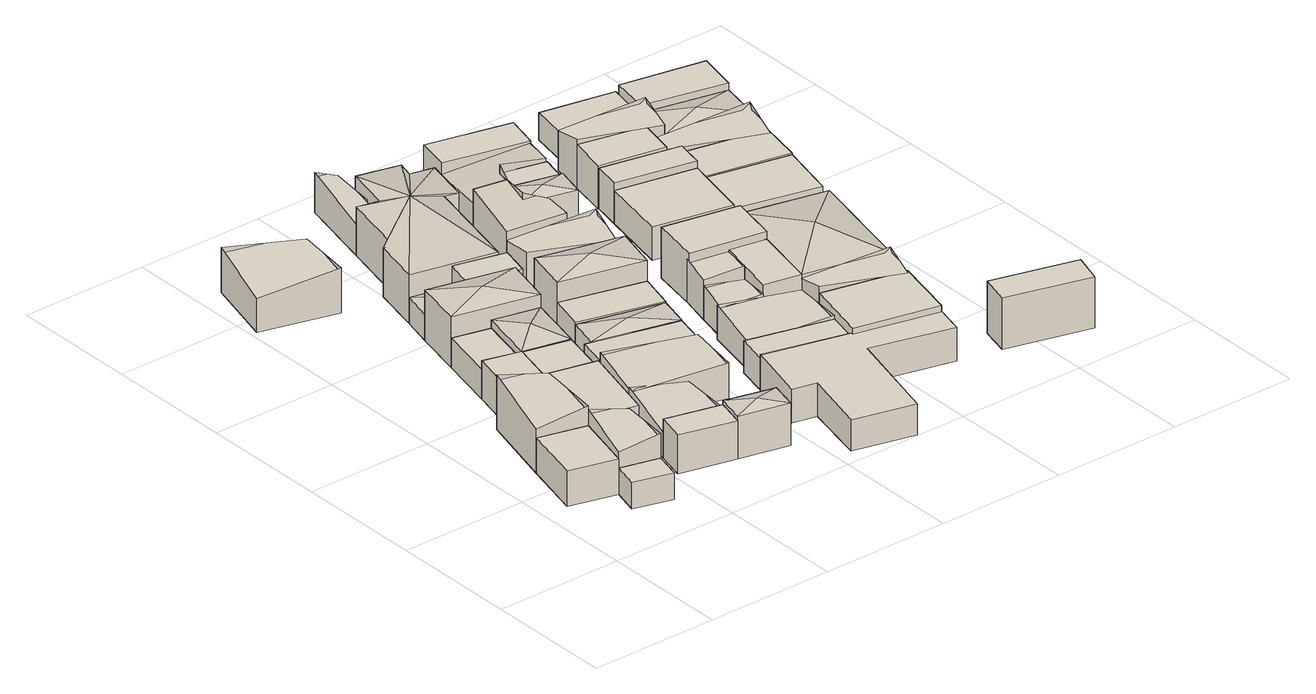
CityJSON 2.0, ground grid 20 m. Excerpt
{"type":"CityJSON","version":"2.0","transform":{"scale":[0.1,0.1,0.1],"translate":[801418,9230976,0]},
"CityObjects":{
"building1":{"type":"Building","attributes":{"Building Type":"Residential","Roof Shape":"flat","Roof Material":"Concrete Glazed Tile","Roof Material Code":1,"Roof Direction":"northwest","Building Height":5.51,"Roof Slope":5.2,"Footprint Area":73.84,"Solar PV Capacity Low":9.24,"Solar PV Capacity High":12.14,"Solar Annual Energy Low":13331,"Solar Annual Energy High":17569,"Suitable PV Area":55.19},"geometry":[{"type":"MultiSurface","lod":"2.2","boundaries":[[[0,1,2,3]],[[3,2,4,5]],[[2,1,6,4]],[[1,0,7,6]],[[0,3,5,7]],[[5,4,6,7]]]}]},
"building2":{"type":"Building","attributes":{"Building Type":"Residential","Roof Shape":"flat","Roof Material":"Concrete Aluminum Tile","Roof Material Code":2,"Roof Direction":"northwest","Building Height":4.05,"Roof Slope":5.2,"Footprint Area":26.63,"Solar PV Capacity Low":3.33,"Solar PV Capacity High":4.38,"Solar Annual Energy Low":4808,"Solar Annual Energy High":6337,"Suitable PV Area":19.91},"geometry":[{"type":"MultiSurface","lod":"2.2","boundaries":[[[8,9,10,2]],[[2,10,11,12]],[[10,9,13,11]],[[9,8,14,13]],[[8,2,12,14]],[[12,11,13,14]]]}]},
"building3":{"type":"Building","attributes":{"Building Type":"Residential","Roof Shape":"gable","Roof Material":"Concrete Glazed Tile","Roof Material Code":1,"Roof Direction":"northwest","Building Height":6.92,"Roof Slope":28.3,"Footprint Area":96.45,"Solar PV Capacity Low":12.08,"Solar PV Capacity High":15.86,"Solar Annual Energy Low":17413,"Solar Annual Energy High":22949,"Suitable PV Area":72.1},"geometry":[{"type":"MultiSurface","lod":"2.2","boundaries":[[[15,0,3,16]],[[16,3,17,18]],[[3,0,19,17]],[[0,15,20,19]],[[15,16,18,20]],[[18,17,19,20]]]}]},
"building4":{"type":"Building","attributes":{"Building Type":"Residential","Roof Shape":"gable","Roof Material":"Concrete Aluminum Tile","Roof Material Code":2,"Roof Direction":"northwest","Building Height":6.64,"Roof Slope":31.8,"Footprint Area":60.07,"Solar PV Capacity Low":7.52,"Solar PV Capacity High":9.88,"Solar Annual Energy Low":10845,"Solar Annual Energy High":14292,"Suitable PV Area":44.9},"geometry":[{"type":"MultiSurface","lod":"2.2","boundaries":[[[2,10,21,3]],[[3,21,22,23]],[[21,10,24,22]],[[10,2,25,24]],[[2,3,23,25]],[[23,22,24,25]]]}]},
"building5":{"type":"Building","attributes":{"Building Type":"Residential","Roof Shape":"shed","Roof Material":"Concrete Glazed Tile","Roof Material Code":1,"Roof Direction":"northwest","Building Height":5.75,"Roof Slope":16.2,"Footprint Area":49.03,"Solar PV Capacity Low":6.14,"Solar PV Capacity High":8.06,"Solar Annual Energy Low":8851,"Solar Annual Energy High":11665,"Suitable PV Area":36.65},"geometry":[{"type":"MultiSurface","lod":"2.2","boundaries":[[[26,27,16,28]],[[28,16,29,30]],[[16,27,31,29]],[[27,26,32,31]],[[26,28,30,32]],[[30,29,31,32]]]}]},
"building6":{"type":"Building","attributes":{"Building Type":"Residential","Roof Shape":"shed","Roof Material":"Concrete Aluminum Tile","Roof Material Code":2,"Roof Direction":"northwest","Building Height":6.71,"Roof Slope":10.4,"Footprint Area":94.1,"Solar PV Capacity Low":11.78,"Solar PV Capacity High":15.47,"Solar Annual Energy Low":16989,"Solar Annual Energy High":22390,"Suitable PV Area":70.34},"geometry":[{"type":"MultiSurface","lod":"2.2","boundaries":[[[16,3,33,34]],[[34,33,35,36]],[[33,3,37,35]],[[3,16,18,37]],[[16,34,36,18]],[[36,35,37,18]]]}]},
"building7":{"type":"Building","attributes":{"Building Type":"Residential","Roof Shape":"shed","Roof Material":"Concrete Aluminum Tile","Roof Material Code":2,"Roof Direction":"northwest","Building Height":5.89,"Roof Slope":18.8,"Footprint Area":40.73,"Solar PV Capacity Low":5.1,"Solar PV Capacity High":6.7,"Solar Annual Energy Low":7353,"Solar Annual Energy High":9691,"Suitable PV Area":30.44},"geometry":[{"type":"MultiSurface","lod":"2.2","boundaries":[[[38,39,40,41]],[[41,40,42,43]],[[40,39,44,42]],[[39,38,45,44]],[[38,41,43,45]],[[43,42,44,45]]]}]},
"building8":{"type":"Building","attributes":{"Building Type":"Residential","Roof Shape":"flat","Roof Material":"Concrete Glazed Tile","Roof Material Code":1,"Roof Direction":"northwest","Building Height":4.61,"Roof Slope":7.1,"Footprint Area":55.07,"Solar PV Capacity Low":6.9,"Solar PV Capacity High":9.06,"Solar Annual Energy Low":9943,"Solar Annual Energy High":13104,"Suitable PV Area":41.17},"geometry":[{"type":"MultiSurface","lod":"2.2","boundaries":[[[26,28,46,47]],[[47,46,48,49]],[[46,28,50,48]],[[28,26,51,50]],[[26,47,49,51]],[[49,48,50,51]]]}]},
"building9":{"type":"Building","attributes":{"Building Type":"Residential","Roof Shape":"gable","Roof Material":"Concrete Aluminum Tile","Roof Material Code":2,"Roof Direction":"northwest","Building Height":5.29,"Roof Slope":32.5,"Footprint Area":144.36,"Solar PV Capacity Low":18.07,"Solar PV Capacity High":23.74,"Solar Annual Energy Low":26063,"Solar Annual Energy High":34348,"Suitable PV Area":107.91},"geometry":[{"type":"MultiSurface","lod":"2.2","boundaries":[[[52,53,54,55]],[[55,54,56,57]],[[54,53,58,56]],[[53,52,59,58]],[[52,55,57,59]],[[57,56,58,59]]]}]},
"building10":{"type":"Building","attributes":{"Building Type":"Residential","Roof Shape":"flat","Roof Material":"Concrete Aluminum Tile","Roof Material Code":2,"Roof Direction":"northwest","Building Height":5.76,"Roof Slope":14.4,"Footprint Area":60.84,"Solar PV Capacity Low":7.62,"Solar PV Capacity High":10.01,"Solar Annual Energy Low":10984,"Solar Annual Energy High":14476,"Suitable PV Area":45.48},"geometry":[{"type":"MultiSurface","lod":"2.2","boundaries":[[[16,34,60,28]],[[28,60,61,62]],[[60,34,63,61]],[[34,16,29,63]],[[16,28,62,29]],[[62,61,63,29]]]}]},
"building11":{"type":"Building","attributes":{"Building Type":"Residential","Roof Shape":"gable","Roof Material":"Concrete Aluminum Tile","Roof Material Code":2,"Roof Direction":"northwest","Building Height":4.07,"Roof Slope":32.7,"Footprint Area":92.53,"Solar PV Capacity Low":11.59,"Solar PV Capacity High":15.22,"Solar Annual Energy Low":16706,"Solar Annual Energy High":22017,"Suitable PV Area":69.17},"geometry":[{"type":"MultiSurface","lod":"2.2","boundaries":[[[64,38,41,65]],[[65,41,66,67]],[[41,38,68,66]],[[38,64,69,68]],[[64,65,67,69]],[[67,66,68,69]]]}]},
"building12":{"type":"Building","attributes":{"Building Type":"Residential","Roof Shape":"hip","Roof Material":"Concrete Aluminum Tile","Roof Material Code":2,"Roof Direction":"northwest","Building Height":6.62,"Roof Slope":23.3,"Footprint Area":36.33,"Solar PV Capacity Low":4.55,"Solar PV Capacity High":5.97,"Solar Annual Energy Low":6558,"Solar Annual Energy High":8644,"Suitable PV Area":27.15},"geometry":[{"type":"MultiSurface","lod":"2.2","boundaries":[[[41,40,70,71]],[[71,70,72,73]],[[70,40,74,72]],[[40,41,75,74]],[[41,71,73,75]],[[73,72,76]],[[72,74,76]],[[74,75,76]],[[75,73,76]]]}]},
"building13":{"type":"Building","attributes":{"Building Type":"Residential","Roof Shape":"hip","Roof Material":"Concrete Glazed Tile","Roof Material Code":1,"Roof Direction":"northwest","Building Height":5.9,"Roof Slope":29.2,"Footprint Area":68.09,"Solar PV Capacity Low":8.53,"Solar PV Capacity High":11.2,"Solar Annual Energy Low":12294,"Solar Annual Energy High":16202,"Suitable PV Area":50.9},"geometry":[{"type":"MultiSurface","lod":"2.2","boundaries":[[[28,60,77,46]],[[46,77,78,79]],[[77,60,80,78]],[[60,28,30,80]],[[28,46,79,30]],[[79,78,81]],[[78,80,81]],[[80,30,81]],[[30,79,81]]]}]},
"building14":{"type":"Building","attributes":{"Building Type":"Residential","Roof Shape":"hip","Roof Material":"Concrete Glazed Tile","Roof Material Code":1,"Roof Direction":"northwest","Building Height":7.88,"Roof Slope":25.5,"Footprint Area":106.38,"Solar PV Capacity Low":13.32,"Solar PV Capacity High":17.49,"Solar Annual Energy Low":19206,"Solar Annual Energy High":25312,"Suitable PV Area":79.52},"geometry":[{"type":"MultiSurface","lod":"2.2","boundaries":[[[47,77,82,83]],[[83,82,84,85]],[[82,77,86,84]],[[77,47,87,86]],[[47,83,85,87]],[[85,84,88]],[[84,86,88]],[[86,87,88]],[[87,85,88]]]}]},
"building15":{"type":"Building","attributes":{"Building Type":"Residential","Roof Shape":"hip","Roof Material":"Concrete Glazed Tile","Roof Material Code":1,"Roof Direction":"northwest","Building Height":4.13,"Roof Slope":26.9,"Footprint Area":31.46,"Solar PV Capacity Low":3.94,"Solar PV Capacity High":5.17,"Solar Annual Energy Low":5680,"Solar Annual Energy High":7486,"Suitable PV Area":23.52},"geometry":[{"type":"MultiSurface","lod":"2.2","boundaries":[[[83,89,90,91]],[[91,90,92,93]],[[90,89,94,92]],[[89,83,95,94]],[[83,91,93,95]],[[93,92,96]],[[92,94,96]],[[94,95,96]],[[95,93,96]]]}]},
"building16":{"type":"Building","attributes":{"Building Type":"Residential","Roof Shape":"gable","Roof Material":"Concrete Aluminum Tile","Roof Material Code":2,"Roof Direction":"northwest","Building Height":4.71,"Roof Slope":25.6,"Footprint Area":141.41,"Solar PV Capacity Low":17.7,"Solar PV Capacity High":23.25,"Solar Annual Energy Low":25530,"Solar Annual Energy High":33646,"Suitable PV Area":105.7},"geometry":[{"type":"MultiSurface","lod":"2.2","boundaries":[[[97,98,99,100]],[[100,99,101,102]],[[99,98,103,101]],[[98,97,104,103]],[[97,100,102,104]],[[102,101,103,104]]]}]},
"building17":{"type":"Building","attributes":{"Building Type":"Residential","Roof Shape":"flat","Roof Material":"Concrete Aluminum Tile","Roof Material Code":2,"Roof Direction":"northwest","Building Height":4.15,"Roof Slope":6.8,"Footprint Area":71.84,"Solar PV Capacity Low":9,"Solar PV Capacity High":11.81,"Solar Annual Energy Low":12971,"Solar Annual Energy High":17095,"Suitable PV Area":53.7},"geometry":[{"type":"MultiSurface","lod":"2.2","boundaries":[[[105,97,100,106]],[[106,100,107,108]],[[100,97,109,107]],[[97,105,110,109]],[[105,106,108,110]],[[108,107,109,110]]]}]},
"building18":{"type":"Building","attributes":{"Building Type":"Residential","Roof Shape":"flat","Roof Material":"Concrete Glazed Tile","Roof Material Code":1,"Roof Direction":"northwest","Building Height":7.32,"Roof Slope":7.1,"Footprint Area":40.29,"Solar PV Capacity Low":5.04,"Solar PV Capacity High":6.63,"Solar Annual Energy Low":7274,"Solar Annual Energy High":9586,"Suitable PV Area":30.11},"geometry":[{"type":"MultiSurface","lod":"2.2","boundaries":[[[89,111,112,90]],[[90,112,113,114]],[[112,111,115,113]],[[111,89,116,115]],[[89,90,114,116]],[[114,113,115,116]]]}]},
"building19":{"type":"Building","attributes":{"Building Type":"Residential","Roof Shape":"hip","Roof Material":"Concrete Aluminum Tile","Roof Material Code":2,"Roof Direction":"northwest","Building Height":4.26,"Roof Slope":26.7,"Footprint Area":67.55,"Solar PV Capacity Low":8.46,"Solar PV Capacity High":11.11,"Solar Annual Energy Low":12196,"Solar Annual Energy High":16073,"Suitable PV Area":50.49},"geometry":[{"type":"MultiSurface","lod":"2.2","boundaries":[[[117,118,106,119]],[[119,106,120,121]],[[106,118,122,120]],[[118,117,123,122]],[[117,119,121,123]],[[121,120,124]],[[120,122,124]],[[122,123,124]],[[123,121,124]]]}]},
"building20":{"type":"Building","attributes":{"Building Type":"Residential","Roof Shape":"hip","Roof Material":"Concrete Glazed Tile","Roof Material Code":1,"Roof Direction":"northwest","Building Height":7.63,"Roof Slope":24.4,"Footprint Area":309.69,"Solar PV Capacity Low":38.77,"Solar PV Capacity High":50.93,"Solar Annual Energy Low":55912,"Solar Annual Energy High":73688,"Suitable PV Area":231.49},"geometry":[{"type":"MultiSurface","lod":"2.2","boundaries":[[[125,126,127,128,129,130,131,132,133,91,134,135]],[[135,134,136,137]],[[134,91,138,136]],[[91,133,139,138]],[[133,132,140,139]],[[132,131,141,140]],[[131,130,142,141]],[[130,129,143,142]],[[129,128,144,143]],[[128,127,145,144]],[[127,126,146,145]],[[126,125,147,146]],[[125,135,137,147]],[[137,136,148]],[[136,138,148]],[[138,139,148]],[[139,140,148]],[[140,141,148]],[[141,142,148]],[[142,143,148]],[[143,144,148]],[[144,145,148]],[[145,146,148]],[[146,147,148]],[[147,137,148]]]}]},
"building21":{"type":"Building","attributes":{"Building Type":"Residential","Roof Shape":"shed","Roof Material":"Concrete Glazed Tile","Roof Material Code":1,"Roof Direction":"northwest","Building Height":4.53,"Roof Slope":16.4,"Footprint Area":74.53,"Solar PV Capacity Low":9.33,"Solar PV Capacity High":12.26,"Solar Annual Energy Low":13457,"Solar Annual Energy High":17735,"Suitable PV Area":55.71},"geometry":[{"type":"MultiSurface","lod":"2.2","boundaries":[[[149,117,119,150]],[[150,119,151,152]],[[119,117,153,151]],[[117,149,154,153]],[[149,150,152,154]],[[152,151,153,154]]]}]},
"building22":{"type":"Building","attributes":{"Building Type":"Residential","Roof Shape":"gable","Roof Material":"Concrete Aluminum Tile","Roof Material Code":2,"Roof Direction":"northwest","Building Height":4.87,"Roof Slope":27.6,"Footprint Area":42.87,"Solar PV Capacity Low":5.37,"Solar PV Capacity High":7.05,"Solar Annual Energy Low":7740,"Solar Annual Energy High":10201,"Suitable PV Area":32.05},"geometry":[{"type":"MultiSurface","lod":"2.2","boundaries":[[[131,130,155,156]],[[156,155,157,158]],[[155,130,159,157]],[[130,131,160,159]],[[131,156,158,160]],[[158,157,159,160]]]}]},
"building23":{"type":"Building","attributes":{"Building Type":"Residential","Roof Shape":"hip","Roof Material":"Concrete Aluminum Tile","Roof Material Code":2,"Roof Direction":"northwest","Building Height":7.88,"Roof Slope":24.1,"Footprint Area":95.13,"Solar PV Capacity Low":11.91,"Solar PV Capacity High":15.64,"Solar Annual Energy Low":17176,"Solar Annual Energy High":22636,"Suitable PV Area":71.11},"geometry":[{"type":"MultiSurface","lod":"2.2","boundaries":[[[149,150,161,162]],[[162,161,163,164]],[[161,150,165,163]],[[150,149,166,165]],[[149,162,164,166]],[[164,163,167]],[[163,165,167]],[[165,166,167]],[[166,164,167]]]}]},
"building24":{"type":"Building","attributes":{"Building Type":"Residential","Roof Shape":"shed","Roof Material":"Concrete Aluminum Tile","Roof Material Code":2,"Roof Direction":"northwest","Building Height":4.8,"Roof Slope":12.4,"Footprint Area":70.43,"Solar PV Capacity Low":8.82,"Solar PV Capacity High":11.58,"Solar Annual Energy Low":12716,"Solar Annual Energy High":16759,"Suitable PV Area":52.65},"geometry":[{"type":"MultiSurface","lod":"2.2","boundaries":[[[168,169,170,171]],[[171,170,172,173]],[[170,169,174,172]],[[169,168,175,174]],[[168,171,173,175]],[[173,172,174,175]]]}]},
"building25":{"type":"Building","attributes":{"Building Type":"Residential","Roof Shape":"shed","Roof Material":"Concrete Aluminum Tile","Roof Material Code":2,"Roof Direction":"northwest","Building Height":4.77,"Roof Slope":18.3,"Footprint Area":291.19,"Solar PV Capacity Low":36.46,"Solar PV Capacity High":47.89,"Solar Annual Energy Low":52573,"Solar Annual Energy High":69287,"Suitable PV Area":217.67},"geometry":[{"type":"MultiSurface","lod":"2.2","boundaries":[[[176,177,178,169,179,180,181,182]],[[182,181,183,184]],[[181,180,185,183]],[[180,179,186,185]],[[179,169,187,186]],[[169,178,188,187]],[[178,177,189,188]],[[177,176,190,189]],[[176,182,184,190]],[[184,183,185,186,187,188,189,190]]]}]},
"building26":{"type":"Building","attributes":{"Building Type":"Residential","Roof Shape":"gable","Roof Material":"Concrete Aluminum Tile","Roof Material Code":2,"Roof Direction":"northwest","Building Height":5,"Roof Slope":28.5,"Footprint Area":83.45,"Solar PV Capacity Low":10.45,"Solar PV Capacity High":13.72,"Solar Annual Energy Low":15067,"Solar Annual Energy High":19857,"Suitable PV Area":62.38},"geometry":[{"type":"MultiSurface","lod":"2.2","boundaries":[[[191,192,193,194]],[[194,193,195,196]],[[193,192,197,195]],[[192,191,198,197]],[[191,194,196,198]],[[196,195,197,198]]]}]},
"building27":{"type":"Building","attributes":{"Building Type":"Residential","Roof Shape":"gable","Roof Material":"Concrete Aluminum Tile","Roof Material Code":2,"Roof Direction":"northwest","Building Height":4.33,"Roof Slope":33.1,"Footprint Area":120.81,"Solar PV Capacity Low":15.13,"Solar PV Capacity High":19.87,"Solar Annual Energy Low":21811,"Solar Annual Energy High":28746,"Suitable PV Area":90.31},"geometry":[{"type":"MultiSurface","lod":"2.2","boundaries":[[[199,200,201,202]],[[202,201,203,204]],[[201,200,205,203]],[[200,199,206,205]],[[199,202,204,206]],[[204,203,205,206]]]}]},
"building28":{"type":"Building","attributes":{"Building Type":"Residential","Roof Shape":"gable","Roof Material":"Concrete Aluminum Tile","Roof Material Code":2,"Roof Direction":"northwest","Building Height":4.63,"Roof Slope":34,"Footprint Area":33.56,"Solar PV Capacity Low":4.2,"Solar PV Capacity High":5.52,"Solar Annual Energy Low":6059,"Solar Annual Energy High":7986,"Suitable PV Area":25.09},"geometry":[{"type":"MultiSurface","lod":"2.2","boundaries":[[[207,208,209,210]],[[210,209,211,212]],[[209,208,213,211]],[[208,207,214,213]],[[207,210,212,214]],[[212,211,213,214]]]}]},
"building29":{"type":"Building","attributes":{"Building Type":"Residential","Roof Shape":"gable","Roof Material":"Concrete Glazed Tile","Roof Material Code":1,"Roof Direction":"northwest","Building Height":6.43,"Roof Slope":28.7,"Footprint Area":71.23,"Solar PV Capacity Low":8.92,"Solar PV Capacity High":11.71,"Solar Annual Energy Low":12861,"Solar Annual Energy High":16950,"Suitable PV Area":53.25},"geometry":[{"type":"MultiSurface","lod":"2.2","boundaries":[[[215,216,217,191,218,219]],[[219,218,220,221]],[[218,191,222,220]],[[191,217,223,222]],[[217,216,224,223]],[[216,215,225,224]],[[215,219,221,225]],[[221,220,222,223,224,225]]]}]},
"building30":{"type":"Building","attributes":{"Building Type":"Residential","Roof Shape":"gable","Roof Material":"Concrete Aluminum Tile","Roof Material Code":2,"Roof Direction":"northwest","Building Height":6.18,"Roof Slope":27.5,"Footprint Area":32.36,"Solar PV Capacity Low":4.05,"Solar PV Capacity High":5.32,"Solar Annual Energy Low":5842,"Solar Annual Energy High":7699,"Suitable PV Area":24.19},"geometry":[{"type":"MultiSurface","lod":"2.2","boundaries":[[[226,207,210,227]],[[227,210,228,229]],[[210,207,230,228]],[[207,226,231,230]],[[226,227,229,231]],[[229,228,230,231]]]}]},
"building31":{"type":"Building","attributes":{"Building Type":"Residential","Roof Shape":"hip","Roof Material":"Concrete Aluminum Tile","Roof Material Code":2,"Roof Direction":"northwest","Building Height":6.58,"Roof Slope":23.4,"Footprint Area":40.25,"Solar PV Capacity Low":5.04,"Solar PV Capacity High":6.62,"Solar Annual Energy Low":7267,"Solar Annual Energy High":9578,"Suitable PV Area":30.09},"geometry":[{"type":"MultiSurface","lod":"2.2","boundaries":[[[216,215,232,233]],[[233,232,234,235]],[[232,215,236,234]],[[215,216,237,236]],[[216,233,235,237]],[[235,234,238]],[[234,236,238]],[[236,237,238]],[[237,235,238]]]}]},
"building32":{"type":"Building","attributes":{"Building Type":"Residential","Roof Shape":"flat","Roof Material":"Concrete Aluminum Tile","Roof Material Code":2,"Roof Direction":"northwest","Building Height":6.72,"Roof Slope":11.9,"Footprint Area":60.83,"Solar PV Capacity Low":7.62,"Solar PV Capacity High":10,"Solar Annual Energy Low":10983,"Solar Annual Energy High":14475,"Suitable PV Area":45.47},"geometry":[{"type":"MultiSurface","lod":"2.2","boundaries":[[[239,227,209,202]],[[202,209,240,241]],[[209,227,242,240]],[[227,239,243,242]],[[239,202,241,243]],[[241,240,242,243]]]}]},
"building33":{"type":"Building","attributes":{"Building Type":"Residential","Roof Shape":"shed","Roof Material":"Concrete Aluminum Tile","Roof Material Code":2,"Roof Direction":"northwest","Building Height":6.28,"Roof Slope":10.6,"Footprint Area":132.4,"Solar PV Capacity Low":16.58,"Solar PV Capacity High":21.77,"Solar Annual Energy Low":23904,"Solar Annual Energy High":31503,"Suitable PV Area":98.97},"geometry":[{"type":"MultiSurface","lod":"2.2","boundaries":[[[244,245,246,247]],[[247,246,248,249]],[[246,245,250,248]],[[245,244,251,250]],[[244,247,249,251]],[[249,248,250,251]]]}]},
"building34":{"type":"Building","attributes":{"Building Type":"Residential","Roof Shape":"gable","Roof Material":"Concrete Aluminum Tile","Roof Material Code":2,"Roof Direction":"northwest","Building Height":4.54,"Roof Slope":28.8,"Footprint Area":99.47,"Solar PV Capacity Low":12.45,"Solar PV Capacity High":16.36,"Solar Annual Energy Low":17959,"Solar Annual Energy High":23668,"Suitable PV Area":74.35},"geometry":[{"type":"MultiSurface","lod":"2.2","boundaries":[[[252,253,254,255,217,256]],[[256,217,257,258]],[[217,255,259,257]],[[255,254,260,259]],[[254,253,261,260]],[[253,252,262,261]],[[252,256,258,262]],[[258,257,259,260,261,262]]]}]},
"building35":{"type":"Building","attributes":{"Building Type":"Residential","Roof Shape":"flat","Roof Material":"Concrete Aluminum Tile","Roof Material Code":2,"Roof Direction":"northwest","Building Height":7.92,"Roof Slope":6.3,"Footprint Area":92.71,"Solar PV Capacity Low":11.61,"Solar PV Capacity High":15.25,"Solar Annual Energy Low":16738,"Solar Annual Energy High":22059,"Suitable PV Area":69.3},"geometry":[{"type":"MultiSurface","lod":"2.2","boundaries":[[[263,264,265,239]],[[239,265,266,267]],[[265,264,268,266]],[[264,263,269,268]],[[263,239,267,269]],[[267,266,268,269]]]}]},
"building36":{"type":"Building","attributes":{"Building Type":"Residential","Roof Shape":"flat","Roof Material":"Concrete Aluminum Tile","Roof Material Code":2,"Roof Direction":"northwest","Building Height":5.7,"Roof Slope":12.6,"Footprint Area":36.17,"Solar PV Capacity Low":4.53,"Solar PV Capacity High":5.95,"Solar Annual Energy Low":6531,"Solar Annual Energy High":8607,"Suitable PV Area":27.04},"geometry":[{"type":"MultiSurface","lod":"2.2","boundaries":[[[252,256,270,271]],[[271,270,272,273]],[[270,256,274,272]],[[256,252,275,274]],[[252,271,273,275]],[[273,272,274,275]]]}]},
"building37":{"type":"Building","attributes":{"Building Type":"Residential","Roof Shape":"gable","Roof Material":"Concrete Aluminum Tile","Roof Material Code":2,"Roof Direction":"northwest","Building Height":6.09,"Roof Slope":28.9,"Footprint Area":67.34,"Solar PV Capacity Low":8.43,"Solar PV Capacity High":11.07,"Solar Annual Energy Low":12158,"Solar Annual Energy High":16024,"Suitable PV Area":50.34},"geometry":[{"type":"MultiSurface","lod":"2.2","boundaries":[[[202,244,247,276]],[[276,247,277,278]],[[247,244,279,277]],[[244,202,280,279]],[[202,276,278,280]],[[278,277,279,280]]]}]},
"building38":{"type":"Building","attributes":{"Building Type":"Residential","Roof Shape":"flat","Roof Material":"Concrete Aluminum Tile","Roof Material Code":2,"Roof Direction":"northwest","Building Height":6.28,"Roof Slope":7.6,"Footprint Area":71.58,"Solar PV Capacity Low":8.96,"Solar PV Capacity High":11.77,"Solar Annual Energy Low":12924,"Solar Annual Energy High":17032,"Suitable PV Area":53.51},"geometry":[{"type":"MultiSurface","lod":"2.2","boundaries":[[[281,282,283,284]],[[284,283,285,286]],[[283,282,287,285]],[[282,281,288,287]],[[281,284,286,288]],[[286,285,287,288]]]}]},
"building39":{"type":"Building","attributes":{"Building Type":"Residential","Roof Shape":"flat","Roof Material":"Concrete Aluminum Tile","Roof Material Code":2,"Roof Direction":"northwest","Building Height":5.18,"Roof Slope":13.1,"Footprint Area":135.62,"Solar PV Capacity Low":16.98,"Solar PV Capacity High":22.3,"Solar Annual Energy Low":24485,"Solar Annual Energy High":32270,"Suitable PV Area":101.38},"geometry":[{"type":"MultiSurface","lod":"2.2","boundaries":[[[289,290,291,292]],[[292,291,293,294]],[[291,290,295,293]],[[290,289,296,295]],[[289,292,294,296]],[[294,293,295,296]]]}]},
"building40":{"type":"Building","attributes":{"Building Type":"Residential","Roof Shape":"hip","Roof Material":"Concrete Aluminum Tile","Roof Material Code":2,"Roof Direction":"northwest","Building Height":6.72,"Roof Slope":27.7,"Footprint Area":242.14,"Solar PV Capacity Low":30.32,"Solar PV Capacity High":39.82,"Solar Annual Energy Low":43716,"Solar Annual Energy High":57614,"Suitable PV Area":181},"geometry":[{"type":"MultiSurface","lod":"2.2","boundaries":[[[263,202,276,297]],[[297,276,298,299]],[[276,202,241,298]],[[202,263,300,241]],[[263,297,299,300]],[[299,298,301]],[[298,241,301]],[[241,300,301]],[[300,299,301]]]}]},
"building41":{"type":"Building","attributes":{"Building Type":"Residential","Roof Shape":"flat","Roof Material":"Concrete Aluminum Tile","Roof Material Code":2,"Roof Direction":"northwest","Building Height":6.35,"Roof Slope":8.1,"Footprint Area":56.62,"Solar PV Capacity Low":7.09,"Solar PV Capacity High":9.31,"Solar Annual Energy Low":10223,"Solar Annual Energy High":13473,"Suitable PV Area":42.33},"geometry":[{"type":"MultiSurface","lod":"2.2","boundaries":[[[289,292,302,303]],[[303,302,304,305]],[[302,292,306,304]],[[292,289,307,306]],[[289,303,305,307]],[[305,304,306,307]]]}]},
"building42":{"type":"Building","attributes":{"Building Type":"Residential","Roof Shape":"shed","Roof Material":"Concrete Aluminum Tile","Roof Material Code":2,"Roof Direction":"northwest","Building Height":6.66,"Roof Slope":16.3,"Footprint Area":61.61,"Solar PV Capacity Low":7.71,"Solar PV Capacity High":10.13,"Solar Annual Energy Low":11123,"Solar Annual Energy High":14659,"Suitable PV Area":46.05},"geometry":[{"type":"MultiSurface","lod":"2.2","boundaries":[[[308,309,310,311]],[[311,310,312,313]],[[310,309,314,312]],[[309,308,315,314]],[[308,311,313,315]],[[313,312,314,315]]]}]},
"building43":{"type":"Building","attributes":{"Building Type":"Residential","Roof Shape":"shed","Roof Material":"Concrete Aluminum Tile","Roof Material Code":2,"Roof Direction":"northwest","Building Height":7.93,"Roof Slope":16.2,"Footprint Area":63.08,"Solar PV Capacity Low":7.9,"Solar PV Capacity High":10.37,"Solar Annual Energy Low":11389,"Solar Annual Energy High":15010,"Suitable PV Area":47.15},"geometry":[{"type":"MultiSurface","lod":"2.2","boundaries":[[[316,317,318,319]],[[319,318,320,321]],[[318,317,322,320]],[[317,316,323,322]],[[316,319,321,323]],[[321,320,322,323]]]}]},
"building44":{"type":"Building","attributes":{"Building Type":"Residential","Roof Shape":"gable","Roof Material":"Concrete Aluminum Tile","Roof Material Code":2,"Roof Direction":"northwest","Building Height":6.24,"Roof Slope":30.3,"Footprint Area":72.79,"Solar PV Capacity Low":9.11,"Solar PV Capacity High":11.97,"Solar Annual Energy Low":13143,"Solar Annual Energy High":17321,"Suitable PV Area":54.41},"geometry":[{"type":"MultiSurface","lod":"2.2","boundaries":[[[324,308,325,326]],[[326,325,327,328]],[[325,308,329,327]],[[308,324,330,329]],[[324,326,328,330]],[[328,327,329,330]]]}]},
"building45":{"type":"Building","attributes":{"Building Type":"Residential","Roof Shape":"shed","Roof Material":"Concrete Aluminum Tile","Roof Material Code":2,"Roof Direction":"northwest","Building Height":4.64,"Roof Slope":14.1,"Footprint Area":115.85,"Solar PV Capacity Low":14.51,"Solar PV Capacity High":19.05,"Solar Annual Energy Low":20916,"Solar Annual Energy High":27566,"Suitable PV Area":86.6},"geometry":[{"type":"MultiSurface","lod":"2.2","boundaries":[[[331,291,332,333]],[[333,332,334,335]],[[332,291,336,334]],[[291,331,337,336]],[[331,333,335,337]],[[335,334,336,337]]]}]},
"building46":{"type":"Building","attributes":{"Building Type":"Residential","Roof Shape":"flat","Roof Material":"Concrete Aluminum Tile","Roof Material Code":2,"Roof Direction":"northwest","Building Height":4.22,"Roof Slope":8.3,"Footprint Area":97.76,"Solar PV Capacity Low":12.24,"Solar PV Capacity High":16.08,"Solar Annual Energy Low":17650,"Solar Annual Energy High":23261,"Suitable PV Area":73.07},"geometry":[{"type":"MultiSurface","lod":"2.2","boundaries":[[[338,339,326,340]],[[340,326,341,342]],[[326,339,343,341]],[[339,338,344,343]],[[338,340,342,344]],[[342,341,343,344]]]}]},
"building47":{"type":"Building","attributes":{"Building Type":"Residential","Roof Shape":"shed","Roof Material":"Concrete Aluminum Tile","Roof Material Code":2,"Roof Direction":"northwest","Building Height":5.07,"Roof Slope":13.8,"Footprint Area":88.9,"Solar PV Capacity Low":11.13,"Solar PV Capacity High":14.62,"Solar Annual Energy Low":16051,"Solar Annual Energy High":21154,"Suitable PV Area":66.46},"geometry":[{"type":"MultiSurface","lod":"2.2","boundaries":[[[302,331,333,345]],[[345,333,346,347]],[[333,331,348,346]],[[331,302,349,348]],[[302,345,347,349]],[[347,346,348,349]]]}]},
"building48":{"type":"Building","attributes":{"Building Type":"Residential","Roof Shape":"gable","Roof Material":"Concrete Aluminum Tile","Roof Material Code":2,"Roof Direction":"northwest","Building Height":4.51,"Roof Slope":32.7,"Footprint Area":92.14,"Solar PV Capacity Low":11.54,"Solar PV Capacity High":15.15,"Solar Annual Energy Low":16635,"Solar Annual Energy High":21924,"Suitable PV Area":68.88},"geometry":[{"type":"MultiSurface","lod":"2.2","boundaries":[[[311,310,350,351]],[[351,350,352,353]],[[350,310,354,352]],[[310,311,355,354]],[[311,351,353,355]],[[353,352,354,355]]]}]},
"building49":{"type":"Building","attributes":{"Building Type":"Residential","Roof Shape":"hip","Roof Material":"Concrete Aluminum Tile","Roof Material Code":2,"Roof Direction":"northwest","Building Height":4.59,"Roof Slope":26,"Footprint Area":88.87,"Solar PV Capacity Low":11.13,"Solar PV Capacity High":14.61,"Solar Annual Energy Low":16045,"Solar Annual Energy High":21146,"Suitable PV Area":66.43},"geometry":[{"type":"MultiSurface","lod":"2.2","boundaries":[[[356,325,357,358]],[[358,357,359,360]],[[357,325,361,359]],[[325,356,362,361]],[[356,358,360,362]],[[360,359,363]],[[359,361,363]],[[361,362,363]],[[362,360,363]]]}]},
"building50":{"type":"Building","attributes":{"Building Type":"Residential","Roof Shape":"flat","Roof Material":"Concrete Aluminum Tile","Roof Material Code":2,"Roof Direction":"northwest","Building Height":5.68,"Roof Slope":14.2,"Footprint Area":84.5,"Solar PV Capacity Low":10.58,"Solar PV Capacity High":13.9,"Solar Annual Energy Low":15255,"Solar Annual Energy High":20105,"Suitable PV Area":63.16},"geometry":[{"type":"MultiSurface","lod":"2.2","boundaries":[[[358,364,365,356]],[[356,365,366,367]],[[365,364,368,366]],[[364,358,369,368]],[[358,356,367,369]],[[367,366,368,369]]]}]}
},
"vertices":[
[64,247,0],[40,153,0],[114,134,0],[138,228,0],[114,134,55],[138,228,55],[40,153,55],[64,247,55],
[103,93,0],[163,77,0],[174,119,0],[174,119,41],[114,134,41],[163,77,41],[103,93,41],
[96,369,0],[170,350,0],[138,228,85],[170,350,69],[64,247,69],[96,369,85],
[197,213,0],[197,213,66],[138,228,80],[174,119,79],[114,134,66],
[131,444,0],[112,364,0],[189,430,0],[170,350,58],[189,430,59],[112,364,58],[131,444,60],
[211,210,0],[242,333,0],[211,210,67],[242,333,69],[138,228,67],
[220,170,0],[209,126,0],[296,105,0],[307,150,0],[296,105,59],[307,150,60],[209,126,60],[220,170,61],
[210,520,0],[152,534,0],[210,520,46],[152,534,46],[189,430,46],[131,444,46],
[10,770,0],[130,738,0],[161,849,0],[40,882,0],[161,849,53],[40,882,70],[130,738,70],[10,770,53],
[261,413,0],[261,413,58],[189,430,58],[242,333,58],
[244,271,0],[331,251,0],[307,150,55],[331,251,41],[220,170,41],[244,271,55],
[373,87,0],[384,131,0],[373,87,66],[384,131,66],[296,105,66],[307,150,66],[340,118,72],
[282,503,0],[282,503,59],[210,520,59],[261,413,59],[235,467,68],
[301,580,0],[170,611,0],[301,580,79],[170,611,79],[282,503,79],[152,534,79],[226,557,89],
[232,597,0],[244,645,0],[182,659,0],[244,645,41],[182,659,41],[232,597,41],[170,611,41],[207,628,47],
[272,366,0],[248,270,0],[388,236,0],[412,331,0],[388,236,55],[412,331,47],[248,270,47],[272,366,55],
[284,414,0],[424,379,0],[412,331,42],[424,379,42],[272,366,42],[284,414,42],
[312,578,0],[324,625,0],[324,625,73],[244,645,73],[312,578,73],[232,597,73],
[306,460,0],[294,411,0],[436,428,0],[424,379,43],[436,428,43],[294,411,43],[306,460,43],[365,420,50],
[370,783,0],[387,855,0],[351,864,0],[357,889,0],[291,905,0],[274,834,0],[241,842,0],[215,731,0],[200,735,0],[312,629,0],[349,788,0],[312,629,76],[349,788,76],[182,659,76],[200,735,76],[215,731,76],[241,842,76],[274,834,76],[291,905,76],[357,889,76],[351,864,76],[387,855,76],[370,783,76],[294,793,95],
[319,514,0],[449,482,0],[436,428,45],[449,482,47],[306,460,46],[319,514,48],
[303,957,0],[270,965,0],[303,957,49],[270,965,62],[274,834,62],[241,842,49],
[467,551,0],[336,583,0],[467,551,79],[336,583,79],[449,482,79],[319,514,79],[393,533,88],
[446,275,0],[434,226,0],[568,194,0],[580,243,0],[568,194,48],[580,243,49],[434,226,49],[446,275,50],
[557,150,0],[686,119,0],[696,163,0],[412,133,0],[449,124,0],[426,25,0],[522,2,0],[426,25,48],[522,2,48],[449,124,52],[412,133,52],[434,226,55],[696,163,53],[686,119,52],[557,150,53],
[368,680,0],[353,619,0],[482,588,0],[497,649,0],[482,588,50],[497,649,65],[353,619,65],[368,680,50],
[474,365,0],[454,272,0],[577,244,0],[598,338,0],[577,244,54],[598,338,43],[454,272,43],[474,365,54],
[493,417,0],[481,364,0],[541,350,0],[553,404,0],[541,350,53],[553,404,46],[481,364,46],[493,417,53],
[429,720,0],[440,767,0],[392,779,0],[455,659,0],[467,711,0],[455,659,70],[467,711,64],[368,680,64],[392,779,76],[440,767,78],[429,720,83],
[506,470,0],[565,454,0],[553,404,67],[565,454,62],[493,417,62],[506,470,67],
[509,701,0],[521,748,0],[509,701,66],[521,748,66],[429,720,66],[440,767,66],[475,734,72],
[621,440,0],[541,350,67],[598,338,67],[565,454,67],[621,440,67],
[587,288,0],[565,191,0],[695,162,0],[716,259,0],[695,162,63],[716,259,65],[565,191,63],[587,288,65],
[466,814,0],[533,798,0],[544,847,0],[416,878,0],[454,764,0],[392,779,53],[454,764,45],[416,878,45],[544,847,61],[533,798,62],[466,814,70],
[637,515,0],[519,538,0],[504,461,0],[504,461,79],[621,440,79],[519,538,79],[637,515,79],
[522,747,0],[534,797,0],[522,747,57],[534,797,57],[454,764,57],[466,814,57],
[727,309,0],[716,259,61],[727,309,75],[587,288,75],[598,338,61],
[428,928,0],[416,875,0],[545,845,0],[558,897,0],[545,845,63],[558,897,63],[416,875,63],[428,928,63],
[561,688,0],[539,581,0],[660,556,0],[684,663,0],[660,556,52],[684,663,52],[539,581,52],[561,688,52],
[767,486,0],[727,309,67],[767,486,67],[637,515,67],[682,412,83],
[693,707,0],[570,732,0],[693,707,63],[570,732,63],[684,663,63],[561,688,63],
[581,791,0],[569,732,0],[671,712,0],[683,770,0],[671,712,67],[683,770,68],[569,732,67],[581,791,69],
[763,148,0],[752,103,0],[884,69,0],[896,114,0],[884,69,79],[896,114,81],[752,103,80],[763,148,82],
[592,844,0],[711,765,0],[722,819,0],[711,765,62],[722,819,76],[581,791,76],[592,844,62],
[679,641,0],[789,527,0],[808,614,0],[789,527,46],[808,614,49],[660,556,47],[679,641,49],
[623,923,0],[607,841,0],[738,901,0],[722,819,42],[738,901,42],[607,841,42],[623,923,42],
[821,682,0],[808,614,51],[821,682,52],[679,641,51],[693,707,53],
[825,681,0],[836,738,0],[825,681,45],[836,738,63],[671,712,63],[683,770,45],
[724,831,0],[840,737,0],[853,803,0],[840,737,46],[853,803,46],[711,765,46],[724,831,46],[782,784,55],
[867,867,0],[736,892,0],[736,892,57],[724,831,57],[867,867,57],[853,803,57]
]}
